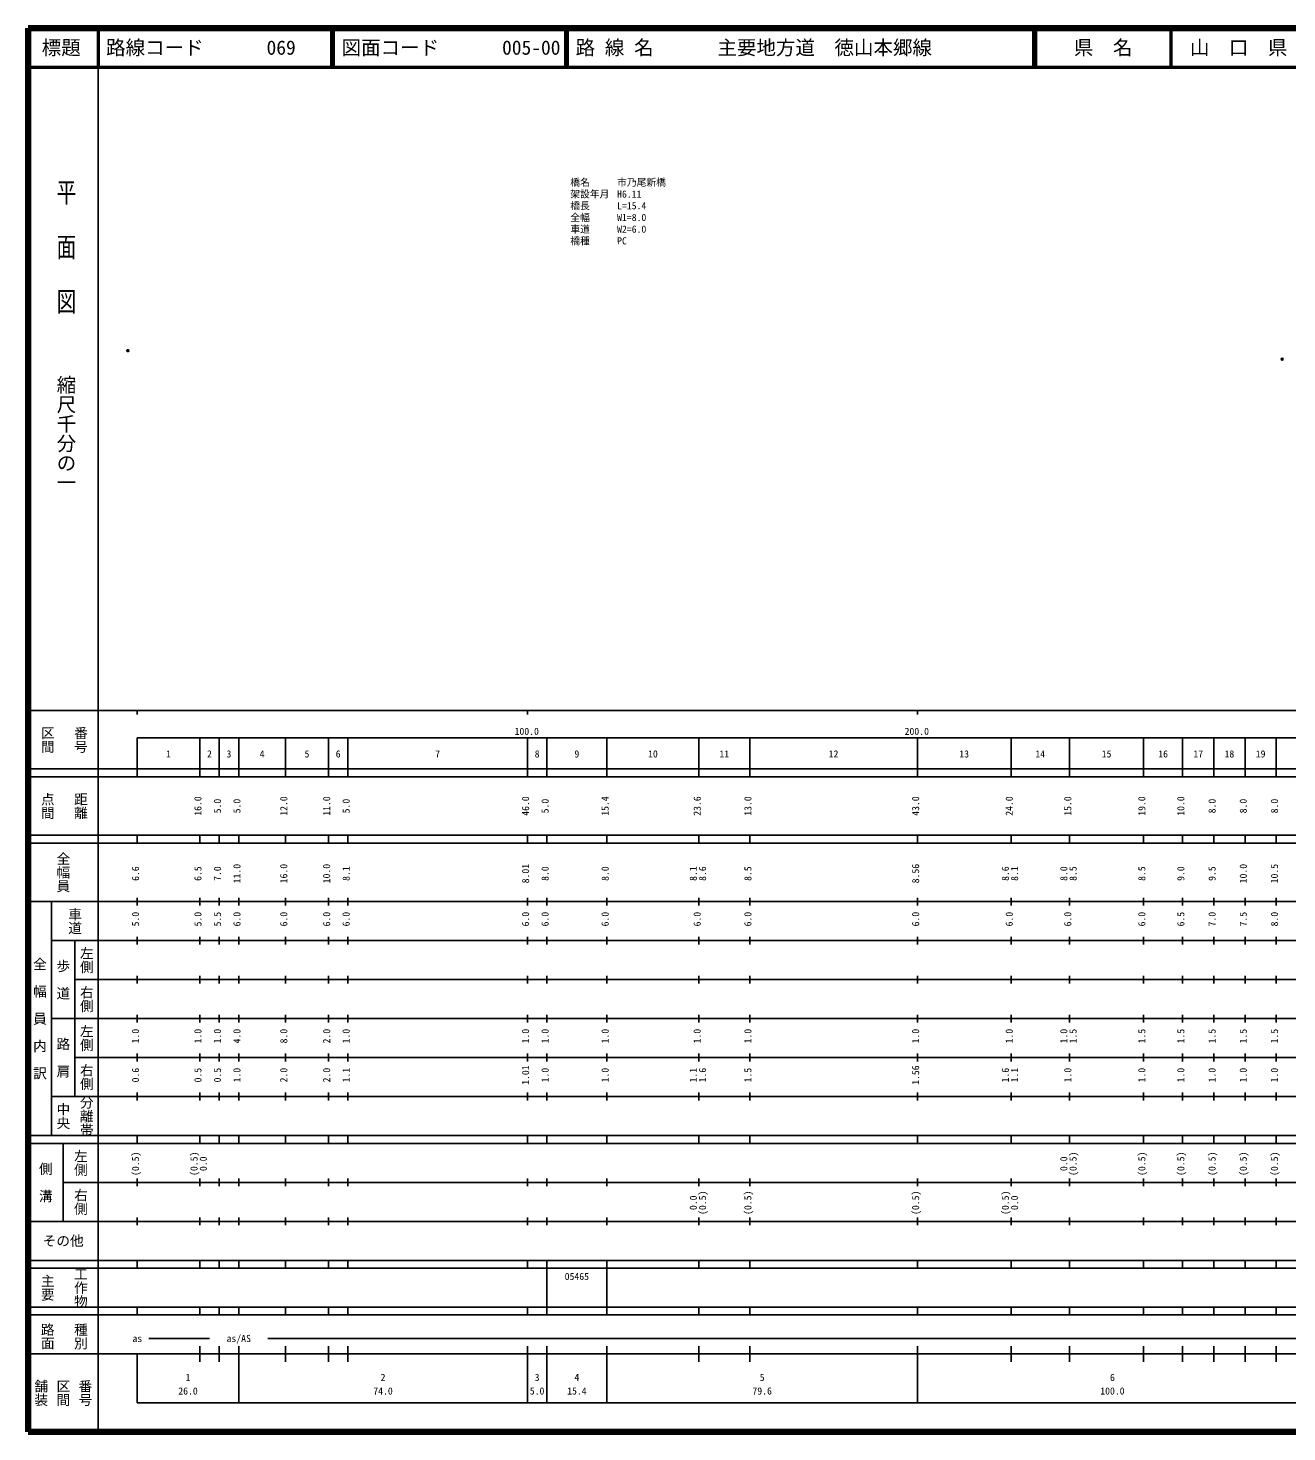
# Model space of a CAD drawing. Units: millimetres on the paper. Extents: x 40 to 680, y 20 to 380.
# Drawn here: x 40 to 362.7, y 20 to 380 of the extents above; entities that cross this region are included whole.
import ezdxf
from ezdxf.enums import TextEntityAlignment as Align

# ---------------------------------------------------------------- set-up
doc = ezdxf.new("R2010")
doc.units = ezdxf.units.MM
doc.header["$PDMODE"] = 32
doc.header["$PDSIZE"] = 0.5
for name, color, linetype in [('M-OTRS', 6, 'Continuous'), ('M-STR-HTXT', 7, 'Continuous'), ('M-TTL-TXT', 7, 'Continuous')]:
    doc.layers.add(name, color=color, linetype=linetype)
for name, color, linetype, lineweight in [('M-TTL', 2, 'Continuous', 140), ('M-TTL-BAND', 7, 'Continuous', 25), ('M-TTL-LINE', 7, 'Continuous', 50)]:
    doc.layers.add(name, color=color, linetype=linetype, lineweight=lineweight)
doc.styles.add('@ＭＳ ゴシック', font='')
doc.styles.add('ＭＳ ゴシック', font='')
doc.styles.get('@ＭＳ ゴシック').set_extended_font_data('@MS Gothic')
doc.styles.get('ＭＳ ゴシック').set_extended_font_data('MS Gothic')

msp = doc.modelspace()

# ---------------------------------------------------------------- linework, layer by layer
at = {"layer": 'M-OTRS'}
for p in [(65.606, 297.278), (361.514, 295.106)]:
    msp.add_point(p, dxfattribs=at)
at = {"layer": 'M-TTL'}
for p, q in [((40, 380), (40, 20)), ((680, 380), (40, 380)), ((40, 20), (680, 20))]:
    msp.add_line(p, q, dxfattribs=at)
at = {"layer": 'M-TTL-BAND'}
for p, q in [((58, 370), (58, 20)), ((40, 205), (579, 205)), ((68, 205), (68, 204)), ((168, 205), (168, 204)), ((268, 205), (268, 204)), ((68, 198), (579, 198)), ((68, 198), (68, 188)), ((84, 188), (84, 198)), ((89, 188), (89, 198)), ((94, 188), (94, 198)), ((106, 188), (106, 198)), ((117, 188), (117, 198)), ((122, 188), (122, 198)), ((168, 188), (168, 198)), ((173, 188), (173, 198)), ((188.4, 188), (188.4, 198)), ((212, 188), (212, 198)), ((225, 188), (225, 198)), ((268, 188), (268, 198)), ((292, 188), (292, 198)), ((307, 188), (307, 198)), ((326, 188), (326, 198)), ((336, 188), (336, 198)), ((344, 188), (344, 198)), ((352, 188), (352, 198)), ((360, 188), (360, 198)), ((40, 190), (579, 190)), ((40, 188), (579, 188)), ((40, 173), (579, 173)), ((68, 171), (68, 173)), ((84, 171), (84, 173)), ((89, 171), (89, 173)), ((94, 171), (94, 173)), ((106, 171), (106, 173)), ((117, 171), (117, 173)), ((122, 171), (122, 173)), ((168, 171), (168, 173)), ((173, 171), (173, 173)), ((188.4, 171), (188.4, 173)), ((212, 171), (212, 173)), ((225, 171), (225, 173)), ((268, 171), (268, 173)), ((292, 171), (292, 173)), ((307, 171), (307, 173)), ((326, 171), (326, 173)), ((336, 171), (336, 173)), ((344, 171), (344, 173)), ((352, 171), (352, 173)), ((360, 171), (360, 173)), ((40, 171), (579, 171)), ((40, 156), (579, 156)), ((46, 96), (46, 156)), ((68, 155), (68, 157)), ((84, 155), (84, 157)), ((89, 155), (89, 157)), ((94, 155), (94, 157)), ((106, 155), (106, 157)), ((117, 155), (117, 157)), ((122, 155), (122, 157)), ((168, 155), (168, 157)), ((173, 155), (173, 157)), ((188.4, 155), (188.4, 157)), ((212, 155), (212, 157)), ((225, 155), (225, 157)), ((268, 155), (268, 157)), ((292, 155), (292, 157)), ((307, 155), (307, 157)), ((326, 155), (326, 157)), ((336, 155), (336, 157)), ((344, 155), (344, 157)), ((352, 155), (352, 157)), ((360, 155), (360, 157)), ((46, 146), (579, 146)), ((52, 146), (52, 106)), ((68, 145), (68, 147)), ((84, 145), (84, 147)), ((89, 145), (89, 147)), ((94, 145), (94, 147)), ((106, 145), (106, 147)), ((117, 145), (117, 147)), ((122, 145), (122, 147)), ((168, 145), (168, 147)), ((173, 145), (173, 147)), ((188.4, 145), (188.4, 147)), ((212, 145), (212, 147)), ((225, 145), (225, 147)), ((268, 145), (268, 147)), ((292, 145), (292, 147)), ((307, 145), (307, 147)), ((326, 145), (326, 147)), ((336, 145), (336, 147)), ((344, 145), (344, 147)), ((352, 145), (352, 147)), ((360, 145), (360, 147)), ((68, 135), (68, 137)), ((84, 135), (84, 137)), ((89, 135), (89, 137)), ((94, 135), (94, 137)), ((106, 135), (106, 137)), ((117, 135), (117, 137)), ((122, 135), (122, 137)), ((168, 135), (168, 137)), ((173, 135), (173, 137)), ((188.4, 135), (188.4, 137)), ((212, 135), (212, 137)), ((225, 135), (225, 137)), ((268, 135), (268, 137)), ((292, 135), (292, 137)), ((307, 135), (307, 137)), ((326, 135), (326, 137)), ((336, 135), (336, 137)), ((344, 135), (344, 137)), ((352, 135), (352, 137)), ((360, 135), (360, 137)), ((52, 136), (579, 136)), ((46, 126), (579, 126)), ((68, 125), (68, 127)), ((84, 125), (84, 127)), ((89, 125), (89, 127)), ((94, 125), (94, 127)), ((106, 125), (106, 127)), ((117, 125), (117, 127)), ((122, 125), (122, 127)), ((168, 125), (168, 127)), ((173, 125), (173, 127)), ((188.4, 125), (188.4, 127)), ((212, 125), (212, 127)), ((225, 125), (225, 127)), ((268, 125), (268, 127)), ((292, 125), (292, 127)), ((307, 125), (307, 127)), ((326, 125), (326, 127)), ((336, 125), (336, 127)), ((344, 125), (344, 127)), ((352, 125), (352, 127)), ((360, 125), (360, 127)), ((52, 116), (579, 116)), ((68, 115), (68, 117)), ((84, 115), (84, 117)), ((89, 115), (89, 117)), ((94, 115), (94, 117)), ((106, 115), (106, 117)), ((117, 115), (117, 117)), ((122, 115), (122, 117)), ((168, 115), (168, 117)), ((173, 115), (173, 117)), ((188.4, 115), (188.4, 117)), ((212, 115), (212, 117)), ((225, 115), (225, 117)), ((268, 115), (268, 117)), ((292, 115), (292, 117)), ((307, 115), (307, 117)), ((326, 115), (326, 117)), ((336, 115), (336, 117)), ((344, 115), (344, 117)), ((352, 115), (352, 117)), ((360, 115), (360, 117)), ((46, 106), (579, 106)), ((68, 105), (68, 107)), ((84, 105), (84, 107)), ((89, 105), (89, 107)), ((94, 105), (94, 107)), ((106, 105), (106, 107)), ((117, 105), (117, 107)), ((122, 105), (122, 107)), ((168, 105), (168, 107)), ((173, 105), (173, 107)), ((188.4, 105), (188.4, 107)), ((212, 105), (212, 107)), ((225, 105), (225, 107)), ((268, 105), (268, 107)), ((292, 105), (292, 107)), ((307, 105), (307, 107)), ((326, 105), (326, 107)), ((336, 105), (336, 107)), ((344, 105), (344, 107)), ((352, 105), (352, 107)), ((360, 105), (360, 107)), ((40, 96), (579, 96)), ((40, 94), (579, 94)), ((49, 94), (49, 74)), ((68, 94), (68, 96)), ((84, 94), (84, 96)), ((89, 94), (89, 96)), ((94, 94), (94, 96)), ((106, 94), (106, 96)), ((117, 94), (117, 96)), ((122, 94), (122, 96)), ((168, 94), (168, 96)), ((173, 94), (173, 96)), ((188.4, 94), (188.4, 96)), ((212, 94), (212, 96)), ((225, 94), (225, 96)), ((268, 94), (268, 96)), ((292, 94), (292, 96)), ((307, 94), (307, 96)), ((326, 94), (326, 96)), ((336, 94), (336, 96)), ((344, 94), (344, 96)), ((352, 94), (352, 96)), ((360, 94), (360, 96)), ((49, 84), (579, 84)), ((68, 83), (68, 85)), ((84, 83), (84, 85)), ((89, 83), (89, 85)), ((94, 83), (94, 85)), ((106, 83), (106, 85)), ((117, 83), (117, 85)), ((122, 83), (122, 85)), ((168, 83), (168, 85)), ((173, 83), (173, 85)), ((188.4, 83), (188.4, 85)), ((212, 83), (212, 85)), ((225, 83), (225, 85)), ((268, 83), (268, 85)), ((292, 83), (292, 85)), ((307, 83), (307, 85)), ((326, 83), (326, 85)), ((336, 83), (336, 85)), ((344, 83), (344, 85)), ((352, 83), (352, 85)), ((360, 83), (360, 85)), ((40, 74), (579, 74)), ((68, 73), (68, 75)), ((84, 73), (84, 75)), ((89, 73), (89, 75)), ((94, 73), (94, 75)), ((106, 73), (106, 75)), ((117, 73), (117, 75)), ((122, 73), (122, 75)), ((168, 73), (168, 75)), ((173, 73), (173, 75)), ((188.4, 73), (188.4, 75)), ((212, 73), (212, 75)), ((225, 73), (225, 75)), ((268, 73), (268, 75)), ((292, 73), (292, 75)), ((307, 73), (307, 75)), ((326, 73), (326, 75)), ((336, 73), (336, 75)), ((344, 73), (344, 75)), ((352, 73), (352, 75)), ((360, 73), (360, 75)), ((40, 64), (579, 64)), ((40, 62), (579, 62)), ((68, 62), (68, 64)), ((84, 62), (84, 64)), ((89, 62), (89, 64)), ((94, 62), (94, 64)), ((106, 62), (106, 64)), ((117, 62), (117, 64)), ((122, 62), (122, 64)), ((168, 62), (168, 64)), ((173, 62), (173, 64)), ((173, 52), (173, 62)), ((188.4, 62), (188.4, 64)), ((188.4, 52), (188.4, 62)), ((212, 62), (212, 64)), ((225, 62), (225, 64)), ((268, 62), (268, 64)), ((292, 62), (292, 64)), ((307, 62), (307, 64)), ((326, 62), (326, 64)), ((336, 62), (336, 64)), ((344, 62), (344, 64)), ((352, 62), (352, 64)), ((360, 62), (360, 64)), ((40, 52), (579, 52)), ((68, 50), (68, 52)), ((84, 50), (84, 52)), ((89, 50), (89, 52)), ((94, 50), (94, 52)), ((106, 50), (106, 52)), ((117, 50), (117, 52)), ((122, 50), (122, 52)), ((168, 50), (168, 52)), ((173, 50), (173, 52)), ((188.4, 50), (188.4, 52)), ((212, 50), (212, 52)), ((225, 50), (225, 52)), ((268, 50), (268, 52)), ((292, 50), (292, 52)), ((307, 50), (307, 52)), ((326, 50), (326, 52)), ((336, 50), (336, 52)), ((344, 50), (344, 52)), ((352, 50), (352, 52)), ((360, 50), (360, 52)), ((40, 50), (579, 50)), ((71, 44), (86.5, 44)), ((101.5, 44), (565, 44)), ((40, 40), (579, 40)), ((68, 40), (68, 27.5)), ((84, 38), (84, 42)), ((89, 38), (89, 42)), ((94, 27.5), (94, 42)), ((106, 38), (106, 42)), ((117, 38), (117, 42)), ((122, 38), (122, 42)), ((168, 27.5), (168, 42)), ((173, 27.5), (173, 42)), ((188.4, 27.5), (188.4, 42)), ((212, 38), (212, 42)), ((225, 38), (225, 42)), ((268, 27.5), (268, 42)), ((292, 38), (292, 42)), ((307, 38), (307, 42)), ((326, 38), (326, 42)), ((336, 38), (336, 42)), ((344, 38), (344, 42)), ((352, 38), (352, 42)), ((360, 38), (360, 42)), ((68, 27.5), (579, 27.5))]:
    msp.add_line(p, q, dxfattribs=at)
at = {"layer": 'M-TTL-LINE'}
for p, q in [((58, 380), (58, 370)), ((117.75, 380), (117.75, 370)), ((118.25, 380), (118.25, 370)), ((177.75, 380), (177.75, 370)), ((178.25, 380), (178.25, 370)), ((297.75, 380), (297.75, 370)), ((298.25, 380), (298.25, 370)), ((333, 380), (333, 370)), ((40, 370), (680, 370))]:
    msp.add_line(p, q, dxfattribs=at)

# ---------------------------------------------------------------- texts
at = {"layer": 'M-STR-HTXT', "style": 'ＭＳ ゴシック'}
for s, p in [('橋名', (179.01, 338.963)), ('架設年月', (179.012, 335.963)), ('市乃尾新橋', (191.01, 338.972)), ('橋長', (179.014, 332.963)), ('H6.11', (191.012, 335.972)), ('L=15.4', (191.014, 332.972)), ('全幅', (179.016, 329.963)), ('W1=8.0', (191.016, 329.972)), ('車道', (179.018, 326.963)), ('W2=6.0', (191.018, 326.972)), ('橋種', (179.02, 323.963)), ('PC', (191.02, 323.972))]:
    msp.add_text(s, height=1.833, rotation=0.041, dxfattribs=at).set_placement(p, align=Align.BOTTOM_LEFT)
at = {"layer": 'M-TTL-BAND', "style": '@ＭＳ ゴシック', "width": 1.4}
msp.add_text('平  面  図', height=3.666, rotation=270, dxfattribs=at).set_placement((49.777, 306.475), align=Align.MIDDLE_RIGHT)
at = {"layer": 'M-TTL-BAND', "style": '@ＭＳ ゴシック'}
msp.add_text('縮尺千分の一', height=3.666, rotation=270, dxfattribs=at).set_placement((49.777, 261.03), align=Align.MIDDLE_RIGHT)
for s, p in [('区間', (45, 197.5)), ('番号', (53.5, 197.5)), ('点間', (45, 180.5)), ('距離', (53.5, 180.5)), ('全幅員', (49, 163.5)), ('車道', (52, 151)), ('左側', (55, 141)), ('全\u3000幅\u3000員\u3000内\u3000訳', (43, 126)), ('歩\u3000道', (49, 136)), ('右側', (55, 131)), ('左側', (55, 121)), ('路\u3000肩', (49, 116)), ('右側', (55, 111)), ('分離帯', (55, 101)), ('中央', (49, 101)), ('左側', (53.5, 89)), ('側\u3000溝', (44.5, 84)), ('右側', (53.5, 79)), ('工作物', (53.5, 57)), ('主要', (45, 57)), ('路面', (45, 44.5)), ('種別', (53.5, 44.5)), ('舗装', (43.333, 30)), ('区間', (49, 30)), ('番号', (54.667, 30))]:
    msp.add_text(s, height=2.566, rotation=270, dxfattribs=at).set_placement(p, align=Align.MIDDLE_CENTER)
at = {"layer": 'M-TTL-BAND', "style": 'ＭＳ ゴシック'}
for s, p in [('100.0', (167.844, 198.195)), ('200.0', (267.844, 198.195)), ('1', (76, 192.405)), ('2', (86.5, 192.405)), ('3', (91.5, 192.405)), ('4', (100, 192.405)), ('5', (111.5, 192.405)), ('6', (119.5, 192.405)), ('7', (145, 192.405)), ('8', (170.5, 192.405)), ('9', (180.7, 192.405)), ('10', (200.2, 192.405)), ('11', (218.5, 192.405)), ('12', (246.5, 192.405)), ('13', (280, 192.405)), ('14', (299.5, 192.405)), ('15', (316.5, 192.405)), ('16', (331, 192.405)), ('17', (340, 192.405)), ('18', (348, 192.405)), ('19', (356, 192.405)), ('as', (68, 42.5)), ('as/AS', (94, 42.5)), ('1', (81, 32.523)), ('2', (131, 32.523)), ('3', (170.5, 32.523)), ('4', (180.7, 32.523)), ('5', (228.2, 32.523)), ('6', (318, 32.523)), ('26.0', (81, 29.033)), ('74.0', (131, 29.033)), ('5.0', (170.5, 29.033)), ('15.4', (180.7, 29.033)), ('79.6', (228.2, 29.033)), ('100.0', (318, 29.033))]:
    msp.add_text(s, height=1.833, dxfattribs=at).set_placement(p, align=Align.BOTTOM_CENTER)
for s, p in [('16.0', (85, 180.5)), ('5.0', (90, 180.5)), ('5.0', (95, 180.5)), ('12.0', (107, 180.5)), ('11.0', (118, 180.5)), ('5.0', (123, 180.5)), ('46.0', (169, 180.5)), ('5.0', (174, 180.5)), ('15.4', (189.4, 180.5)), ('23.6', (213, 180.5)), ('13.0', (226, 180.5)), ('43.0', (269, 180.5)), ('24.0', (293, 180.5)), ('15.0', (308, 180.5)), ('19.0', (327, 180.5)), ('10.0', (337, 180.5)), ('8.0', (345, 180.5)), ('8.0', (353, 180.5)), ('8.0', (361, 180.5)), ('6.6', (69, 163.174)), ('6.5', (85, 163.174)), ('7.0', (90, 163.174)), ('11.0', (95, 163.174)), ('16.0', (107, 163.174)), ('10.0', (118, 163.174)), ('8.1', (123, 163.174)), ('8.01', (169, 163.174)), ('8.0', (174, 163.174)), ('8.0', (189.4, 163.174)), ('8.1', (212, 163.174)), ('8.6', (214.37, 163.174)), ('8.5', (226, 163.174)), ('8.56', (269, 163.174)), ('8.6', (292, 163.174)), ('8.1', (294.37, 163.174)), ('8.0', (307, 163.174)), ('8.5', (309.37, 163.174)), ('8.5', (327, 163.174)), ('9.0', (337, 163.174)), ('9.5', (345, 163.174)), ('10.0', (353, 163.174)), ('10.5', (361, 163.174)), ('5.0', (69, 151.5)), ('5.0', (85, 151.5)), ('5.5', (90, 151.5)), ('6.0', (95, 151.5)), ('6.0', (107, 151.5)), ('6.0', (118, 151.5)), ('6.0', (123, 151.5)), ('6.0', (169, 151.5)), ('6.0', (174, 151.5)), ('6.0', (189.4, 151.5)), ('6.0', (213, 151.5)), ('6.0', (226, 151.5)), ('6.0', (269, 151.5)), ('6.0', (293, 151.5)), ('6.0', (308, 151.5)), ('6.0', (327, 151.5)), ('6.5', (337, 151.5)), ('7.0', (345, 151.5)), ('7.5', (353, 151.5)), ('8.0', (361, 151.5)), ('1.0', (69, 121.5)), ('1.0', (85, 121.5)), ('1.0', (90, 121.5)), ('4.0', (95, 121.5)), ('8.0', (107, 121.5)), ('2.0', (118, 121.5)), ('1.0', (123, 121.5)), ('1.0', (169, 121.5)), ('1.0', (174, 121.5)), ('1.0', (189.4, 121.5)), ('1.0', (213, 121.5)), ('1.0', (226, 121.5)), ('1.0', (269, 121.5)), ('1.0', (293, 121.5)), ('1.0', (307, 121.5)), ('1.5', (309.37, 121.5)), ('1.5', (327, 121.5)), ('1.5', (337, 121.5)), ('1.5', (345, 121.5)), ('1.5', (353, 121.5)), ('1.5', (361, 121.5)), ('0.6', (69, 111.5)), ('0.5', (85, 111.5)), ('0.5', (90, 111.5)), ('1.0', (95, 111.5)), ('2.0', (107, 111.5)), ('2.0', (118, 111.5)), ('1.1', (123, 111.5)), ('1.01', (169, 111.5)), ('1.0', (174, 111.5)), ('1.0', (189.4, 111.5)), ('1.1', (212, 111.5)), ('1.6', (214.37, 111.5)), ('1.5', (226, 111.5)), ('1.56', (269, 111.5)), ('1.6', (292, 111.5)), ('1.1', (294.37, 111.5)), ('1.0', (308, 111.5)), ('1.0', (327, 111.5)), ('1.0', (337, 111.5)), ('1.0', (345, 111.5)), ('1.0', (353, 111.5)), ('1.0', (361, 111.5)), ('(0.5)', (69, 88.764)), ('(0.5)', (84, 88.764)), ('0.0', (86.37, 88.764)), ('0.0', (307, 88.764)), ('(0.5)', (309.37, 88.764)), ('(0.5)', (327, 88.764)), ('(0.5)', (337, 88.764)), ('(0.5)', (345, 88.764)), ('(0.5)', (353, 88.764)), ('(0.5)', (361, 88.764)), ('0.0', (212, 78.764)), ('(0.5)', (214.37, 78.764)), ('(0.5)', (226, 78.764)), ('(0.5)', (269, 78.764)), ('(0.5)', (292, 78.764)), ('0.0', (294.37, 78.764))]:
    msp.add_text(s, height=1.833, rotation=90, dxfattribs=at).set_placement(p, align=Align.BOTTOM_CENTER)
msp.add_text('その他', height=2.566, dxfattribs=at).set_placement((49, 69), align=Align.MIDDLE_CENTER)
msp.add_text('05465', height=1.833, dxfattribs=at).set_placement((177.575, 58.405), align=Align.BOTTOM_LEFT)
at = {"layer": 'M-TTL-TXT', "style": 'ＭＳ ゴシック'}
for s, p in [('標題', (48.5, 375)), ('県\u3000名', (315.625, 375)), ('山\u3000口\u3000県', (350.375, 375))]:
    msp.add_text(s, height=3.666, dxfattribs=at).set_placement(p, align=Align.MIDDLE_CENTER)
for s, p in [('路線コード', (60, 375)), ('069', (101.142, 375)), ('図面コード', (120.38, 375)), ('005-00', (161.521, 375)), ('路 線 名', (180.38, 375)), ('主要地方道\u3000徳山本郷線', (216.734, 375))]:
    msp.add_text(s, height=3.666, dxfattribs=at).set_placement(p, align=Align.MIDDLE_LEFT)

doc.saveas('drawing.dxf')
